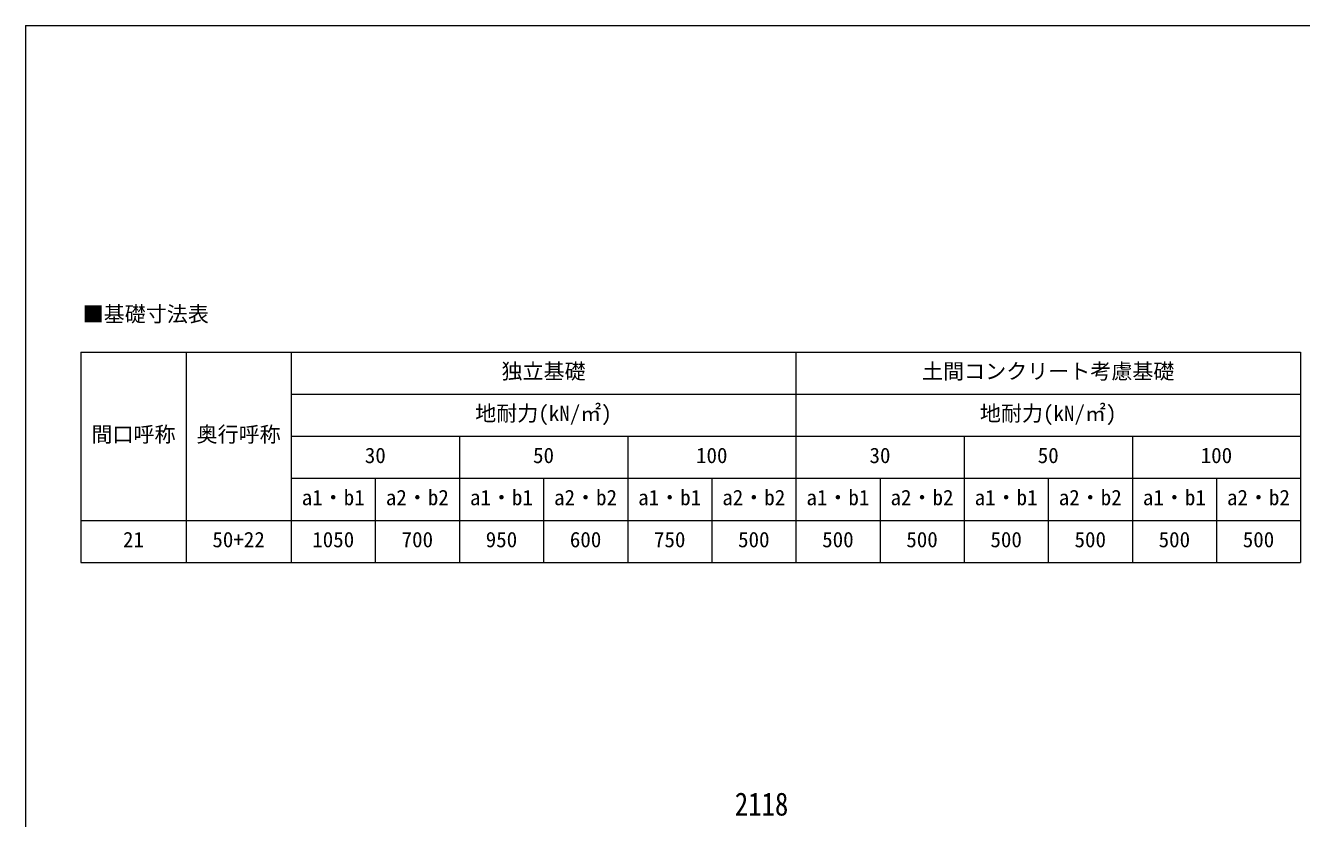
# Model space of a CAD drawing. Units: millimetres at full size, sheet at 1:30; details may follow other scales. Extents: x -8432 to 8432, y -5820 to 5820.
# Drawn here: x -8432 to -1151, y 1298 to 5820 of the extents above; entities that cross this region are included whole.
import ezdxf
from ezdxf.enums import TextEntityAlignment as Align

# ---------------------------------------------------------------- set-up
doc = ezdxf.new("R2010")
doc.units = ezdxf.units.MM
doc.header["$LTSCALE"] = 30
for name, color, linetype, lineweight in [('0-6_OTH_LINE', 6, 'Continuous', 9), ('0-E_DET2', 7, 'Continuous', 18), ('F-0_240', 7, 'Continuous', 9)]:
    doc.layers.add(name, color=color, linetype=linetype, lineweight=lineweight)
doc.styles.add('ＭＳ ゴシック', font='')
doc.styles.get('ＭＳ ゴシック').set_extended_font_data('MS Gothic')

msp = doc.modelspace()

# ---------------------------------------------------------------- linework, layer by layer
at = {"layer": '0-E_DET2'}
for p, q in [((-8115.87, 3958.21), (-1155.87, 3958.21)), ((-8115.87, 3958.21), (-8115.87, 2758.21)), ((-7515.87, 3958.21), (-7515.87, 2758.21)), ((-6915.87, 3958.21), (-6915.87, 2758.21)), ((-4035.87, 3958.21), (-4035.87, 2758.21)), ((-1155.87, 3958.21), (-1155.87, 2758.21)), ((-6915.87, 3718.21), (-1155.87, 3718.21)), ((-6915.87, 3478.21), (-1155.87, 3478.21)), ((-5955.87, 3478.21), (-5955.87, 2758.21)), ((-4995.87, 3478.21), (-4995.87, 2758.21)), ((-3075.87, 3478.21), (-3075.87, 2758.21)), ((-2115.87, 3478.21), (-2115.87, 2758.21)), ((-6915.87, 3238.21), (-1155.87, 3238.21)), ((-6435.87, 3238.21), (-6435.87, 2758.21)), ((-5475.87, 3238.21), (-5475.87, 2758.21)), ((-4515.87, 3238.21), (-4515.87, 2758.21)), ((-3555.87, 3238.21), (-3555.87, 2758.21)), ((-2595.87, 3238.21), (-2595.87, 2758.21)), ((-1635.87, 3238.21), (-1635.87, 2758.21)), ((-8115.87, 2998.21), (-1155.87, 2998.21)), ((-8115.87, 2758.21), (-1155.87, 2758.21))]:
    msp.add_line(p, q, dxfattribs=at)
at = {"layer": 'F-0_240', "color": 5}
for q in [(-8432.06, -5820), (8007.94, 5820)]:
    msp.add_line((-8432.06, 5820), q, dxfattribs=at)

# ---------------------------------------------------------------- texts
at = {"layer": '0-6_OTH_LINE', "color": 7, "style": 'ＭＳ ゴシック', "width": 0.85}
msp.add_text('2118', height=132, dxfattribs=at).set_placement((-4384.44, 1274.86), align=Align.BOTTOM_LEFT)
at = {"layer": '0-E_DET2', "style": 'ＭＳ ゴシック'}
for s, p in [('■基礎寸法表', (-8105.95, 4104.22)), ('独立基礎', (-5715.87, 3778.21)), ('土間コンクリート考慮基礎', (-3315.87, 3778.21)), ('地耐力(kN/㎡)', (-5865.87, 3538.21)), ('地耐力(kN/㎡)', (-2985.87, 3538.21)), ('間口呼称', (-8055.87, 3418.21)), ('奥行呼称', (-7455.87, 3418.21)), ('30', (-6495.87, 3298.21)), ('50', (-5535.87, 3298.21)), ('100', (-4605.87, 3298.21)), ('30', (-3615.87, 3298.21)), ('50', (-2655.87, 3298.21)), ('100', (-1725.87, 3298.21)), ('a1・b1', (-6855.87, 3058.21)), ('a2・b2', (-6375.87, 3058.21)), ('a1・b1', (-5895.87, 3058.21)), ('a2・b2', (-5415.87, 3058.21)), ('a1・b1', (-4935.87, 3058.21)), ('a2・b2', (-4455.87, 3058.21)), ('a1・b1', (-3975.87, 3058.21)), ('a2・b2', (-3495.87, 3058.21)), ('a1・b1', (-3015.87, 3058.21)), ('a2・b2', (-2535.87, 3058.21)), ('a1・b1', (-2055.87, 3058.21)), ('a2・b2', (-1575.87, 3058.21)), ('21', (-7875.87, 2818.21)), ('50+22', (-7365.87, 2818.21)), ('1050', (-6795.87, 2818.21)), ('700', (-6285.87, 2818.21)), ('950', (-5805.87, 2818.21)), ('600', (-5325.87, 2818.21)), ('750', (-4845.87, 2818.21)), ('500', (-4365.87, 2818.21)), ('500', (-3885.87, 2818.21)), ('500', (-3405.87, 2818.21)), ('500', (-2925.87, 2818.21)), ('500', (-2445.87, 2818.21)), ('500', (-1965.87, 2818.21)), ('500', (-1485.87, 2818.21))]:
    msp.add_text(s, height=87.98, dxfattribs=at).set_placement(p, align=Align.BOTTOM_LEFT)

doc.saveas('drawing.dxf')
